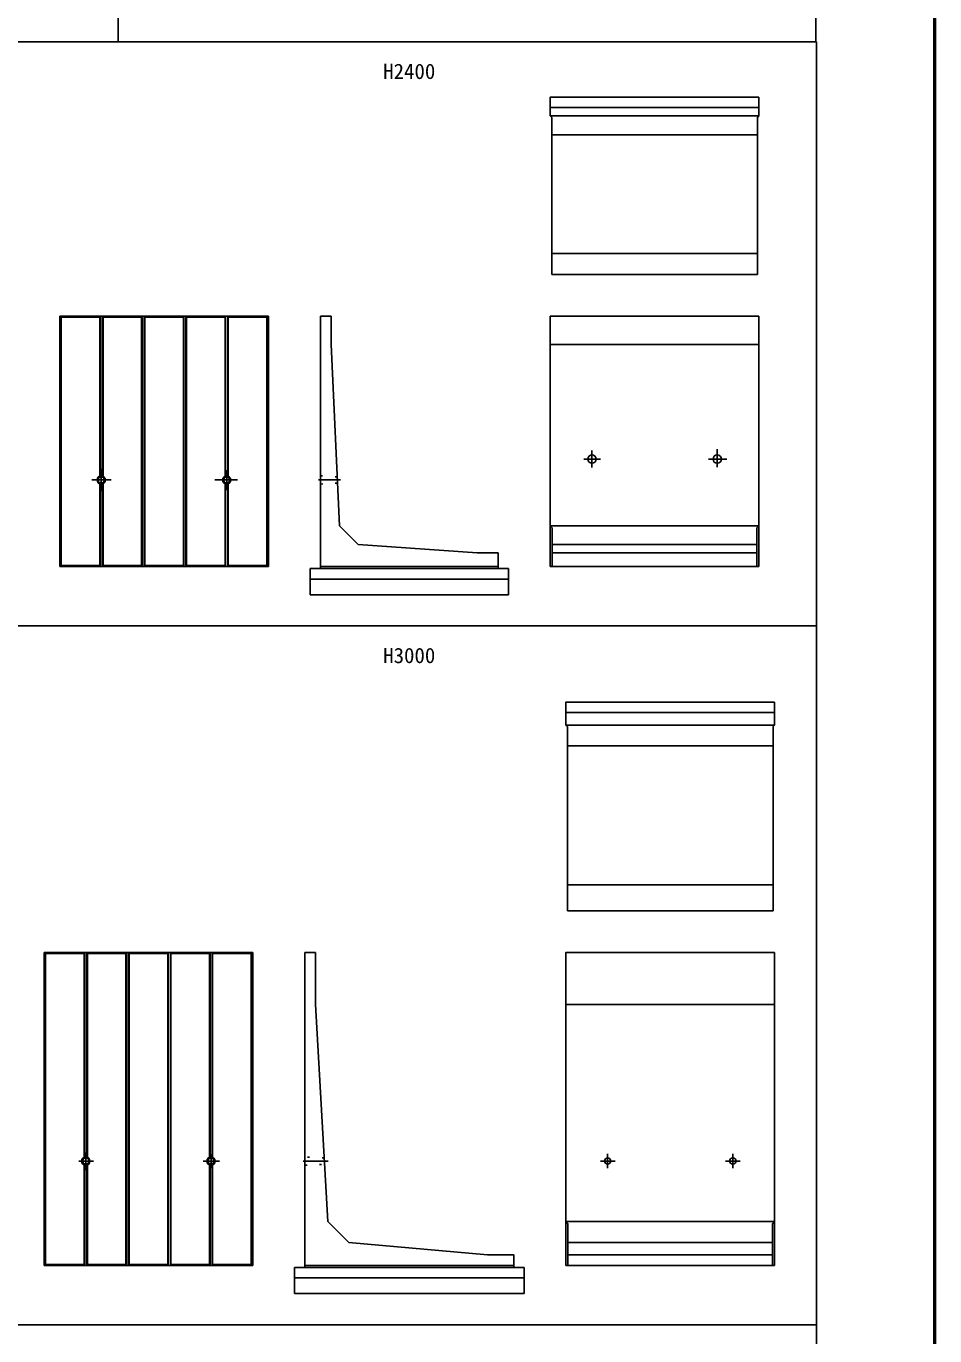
# Model space of a CAD drawing. Units: millimetres, scale not verified. Extents: x -67200 to 67200, y -23760 to 23760.
# Drawn here: x -10306 to -1600, y -1500 to 11055 of the extents above; entities that cross this region are included whole.
import ezdxf
from ezdxf.enums import TextEntityAlignment as Align

# ---------------------------------------------------------------- set-up
doc = ezdxf.new("R2010")
doc.units = ezdxf.units.MM
doc.header["$LTSCALE"] = 80
doc.linetypes.add('CHAIN1', pattern=[8, 5, -1, 1, -1])
doc.linetypes.add('DOTTED', pattern=[1.75, 0.25, -1.5])
for name, color, linetype, lineweight in [('0-0_CENTER', 7, 'CHAIN1', 25), ('0-4_HYO', 3, 'Continuous', 25), ('0-6_OUTLINE', 1, 'Continuous', 25), ('0-7_OUTLINE2', 4, 'DOTTED', 25), ('0-8_TXT', 7, 'Continuous', 25), ('0-9_WAKU', 3, 'Continuous', 25)]:
    doc.layers.add(name, color=color, linetype=linetype, lineweight=lineweight)
doc.styles.add('ＭＳ ゴシック', font='')
doc.styles.get('ＭＳ ゴシック').set_extended_font_data('MS Gothic')

msp = doc.modelspace()

# ---------------------------------------------------------------- linework, layer by layer
at = {"layer": '0-0_CENTER'}
for p, q in [((-4961.42, 6905.13), (-4804.64, 6905.13)), ((-4885.07, 6825.85), (-4885.07, 6987.62)), ((-3767.67, 6905.13), (-3593.22, 6905.13)), ((-3685.07, 6827.02), (-3685.07, 6999.32)), ((-9587.57, 6811.96), (-9587.57, 6596.61)), ((-8385.07, 6798.81), (-8385.07, 6606.4)), ((-9491.44, 6705.13), (-9676.93, 6705.13)), ((-8281.67, 6705.13), (-8497.97, 6705.13)), ((-7505.45, 6705.13), (-7293.12, 6705.13)), ((-9735.07, 256.65), (-9735.07, 88.24)), ((-9660.54, 175.13), (-9802.06, 175.13)), ((-8453.26, 175.13), (-8610.16, 175.13)), ((-8535.07, 239.22), (-8535.07, 107.44)), ((-7652.95, 175.13), (-7412.68, 175.13)), ((-4804.34, 175.13), (-4663.55, 175.13)), ((-4735.07, 243.88), (-4735.07, 109.01)), ((-3604.34, 175.13), (-3463.55, 175.13)), ((-3535.07, 243.88), (-3535.07, 109.01))]:
    msp.add_line(p, q, dxfattribs=at)
at = {"layer": '0-4_HYO'}
for points in [[(-16110.07, 10905.13), (-9425.07, 10905.13), (-9425.07, 15605.13), (-16110.07, 15605.13)], [(-9425.07, 10905.13), (-2740.07, 10905.13), (-2740.07, 15605.13), (-9425.07, 15605.13)], [(-10535.07, 5305.13), (-2735.07, 5305.13), (-2735.07, 10905.13), (-10535.07, 10905.13)], [(-10535.07, -1394.87), (-2735.07, -1394.87), (-2735.07, 5305.13), (-10535.07, 5305.13)], [(-12095.07, -9294.87), (-2735.07, -9294.87), (-2735.07, -1394.87), (-12095.07, -1394.87)]]:
    msp.add_lwpolyline(points, close=True, dxfattribs=at)
at = {"layer": '0-6_OUTLINE'}
for p, q in [((-3285.07, 10195.13), (-3285.07, 10375.13)), ((-5285.07, 10275.13), (-3285.07, 10275.13)), ((-5285.07, 10195.13), (-3285.07, 10195.13)), ((-5285.07, 10195.13), (-5270.07, 10180.13)), ((-5270.07, 8675.13), (-5270.07, 10180.13)), ((-3300.07, 10180.13), (-3285.07, 10195.13)), ((-3300.07, 8675.13), (-3300.07, 10180.13)), ((-5270.07, 10015.13), (-3300.07, 10015.13)), ((-5270.07, 8875.13), (-3300.07, 8875.13)), ((-5270.07, 8675.13), (-3300.07, 8675.13)), ((-9985.07, 8275.13), (-9985.07, 5875.13)), ((-9985.07, 8275.13), (-7985.07, 8275.13)), ((-9975.07, 8275.13), (-9975.07, 5875.13)), ((-9970.07, 8265.13), (-9975.07, 8275.13)), ((-9600.07, 8265.13), (-9600.07, 6743.13)), ((-9575.07, 8275.13), (-9575.07, 6743.13)), ((-9570.07, 8265.13), (-9575.07, 8275.13)), ((-9200.07, 8265.13), (-9200.07, 5885.13)), ((-9175.07, 8275.13), (-9175.07, 5875.13)), ((-9170.07, 8265.13), (-9175.07, 8275.13)), ((-8800.07, 8265.13), (-8800.07, 5885.13)), ((-8775.07, 8275.13), (-8775.07, 5875.13)), ((-8770.07, 8265.13), (-8775.07, 8275.13)), ((-8400.07, 8265.13), (-8395.07, 8275.13)), ((-8400.07, 8265.13), (-8400.07, 6742.21)), ((-8395.07, 8275.13), (-8395.07, 6743.86)), ((-8375.07, 8275.13), (-8375.07, 6743.86)), ((-8370.07, 8265.13), (-8375.07, 8275.13)), ((-8000.07, 8265.13), (-7995.07, 8275.13)), ((-8000.07, 8265.13), (-8000.07, 5885.13)), ((-7995.07, 8275.13), (-7995.07, 5875.13)), ((-7985.07, 8275.13), (-7985.07, 5875.13)), ((-7485.07, 8275.13), (-7385.07, 8275.13)), ((-7485.07, 8275.13), (-7485.07, 5855.13)), ((-7385.07, 8005.13), (-7385.07, 8275.13)), ((-5285.07, 8275.13), (-5285.07, 5875.13)), ((-3285.07, 8275.13), (-5285.07, 8275.13)), ((-3285.07, 8275.13), (-3285.07, 5875.13)), ((-7385.07, 8005.13), (-7305.07, 6265.13)), ((-3285.07, 8005.13), (-5285.07, 8005.13)), ((-9595.07, 6665.84), (-9595.07, 5875.13)), ((-9570.07, 6669.16), (-9570.07, 5885.13)), ((-8375.07, 6666.4), (-8375.07, 5875.13)), ((-8370.07, 6668.05), (-8370.07, 5885.13)), ((-7125.07, 6085.13), (-7305.07, 6265.13)), ((-5265.07, 6245.13), (-5285.07, 6265.13)), ((-5265.07, 6245.13), (-5265.07, 5875.13)), ((-3305.07, 6245.13), (-3305.07, 5875.13)), ((-5985.07, 6005.13), (-7125.07, 6085.13)), ((-5265.07, 6085.13), (-3305.07, 6085.13)), ((-5985.07, 6005.13), (-5785.07, 6005.13)), ((-5785.07, 6005.13), (-5785.07, 5855.13)), ((-5265.07, 6005.13), (-3305.07, 6005.13)), ((-7985.07, 5875.13), (-9985.07, 5875.13)), ((-9970.07, 5885.13), (-9975.07, 5875.13)), ((-9595.07, 5875.13), (-9600.07, 5885.13)), ((-9175.07, 5875.13), (-9170.07, 5885.13)), ((-8775.07, 5875.13), (-8770.07, 5885.13)), ((-8370.07, 5885.13), (-8375.07, 5875.13)), ((-7485.07, 5875.13), (-5785.07, 5875.13)), ((-5685.07, 5855.13), (-5685.07, 5605.13)), ((-5285.07, 5875.13), (-3285.07, 5875.13)), ((-5685.07, 5755.13), (-7585.07, 5755.13)), ((-5685.07, 5605.13), (-7585.07, 5605.13)), ((-3135.07, 4355.13), (-3135.07, 4575.13)), ((-5135.07, 4475.13), (-3135.07, 4475.13)), ((-5135.07, 4355.13), (-3135.07, 4355.13)), ((-5135.07, 4355.13), (-5120.07, 4340.13)), ((-5120.07, 2575.13), (-5120.07, 4340.13)), ((-3150.07, 4340.13), (-3135.07, 4355.13)), ((-3150.07, 2575.13), (-3150.07, 4340.13)), ((-5120.07, 4155.13), (-3150.07, 4155.13)), ((-5120.07, 2825.13), (-3150.07, 2825.13)), ((-5120.07, 2575.13), (-3150.07, 2575.13)), ((-10135.07, 2175.13), (-8135.07, 2175.13)), ((-10135.07, 2175.13), (-10135.07, -824.87)), ((-10125.07, 2175.13), (-10125.07, -824.87)), ((-10120.07, 2165.13), (-10125.07, 2175.13)), ((-9750.07, 2165.13), (-10120.07, 2165.13)), ((-10120.07, 2165.13), (-10120.07, -814.87)), ((-9750.07, 2165.13), (-9745.07, 2175.13)), ((-9750.07, 2165.13), (-9750.07, 212.21)), ((-9745.07, 2175.13), (-9745.07, 213.86)), ((-9720.07, 2165.13), (-9725.07, 2175.13)), ((-9725.07, 2175.13), (-9725.07, 213.86)), ((-9350.07, 2165.13), (-9720.07, 2165.13)), ((-9720.07, 2165.13), (-9720.07, 212.21)), ((-9350.07, 2165.13), (-9345.07, 2175.13)), ((-9350.07, 2165.13), (-9350.07, -814.87)), ((-9345.07, 2175.13), (-9345.07, -824.87)), ((-9325.07, 2175.13), (-9325.07, -824.87)), ((-9320.07, 2165.13), (-9325.07, 2175.13)), ((-8950.07, 2165.13), (-9320.07, 2165.13)), ((-9320.07, 2165.13), (-9320.07, -814.87)), ((-8950.07, 2165.13), (-8945.07, 2175.13)), ((-8950.07, 2165.13), (-8950.07, -814.87)), ((-8945.07, 2175.13), (-8945.07, -824.87)), ((-8925.07, 2175.13), (-8925.07, -824.87)), ((-8920.07, 2165.13), (-8925.07, 2175.13)), ((-8550.07, 2165.13), (-8920.07, 2165.13)), ((-8920.07, 2165.13), (-8920.07, -814.87)), ((-8550.07, 2165.13), (-8545.07, 2175.13)), ((-8550.07, 2165.13), (-8550.07, 212.21)), ((-8545.07, 2175.13), (-8545.07, 213.86)), ((-8520.07, 2165.13), (-8525.07, 2175.13)), ((-8525.07, 2175.13), (-8525.07, 213.86)), ((-8150.07, 2165.13), (-8520.07, 2165.13)), ((-8520.07, 2165.13), (-8520.07, 212.21)), ((-8150.07, 2165.13), (-8145.07, 2175.13)), ((-8150.07, 2165.13), (-8150.07, -814.87)), ((-8145.07, 2175.13), (-8145.07, -824.87)), ((-8135.07, 2175.13), (-8135.07, -824.87)), ((-7635.07, 2175.13), (-7535.07, 2175.13)), ((-7635.07, -844.87), (-7635.07, 2175.13)), ((-7535.07, 1675.13), (-7535.07, 2175.13)), ((-3135.07, 2175.13), (-3135.07, -824.87)), ((-7535.07, 1675.13), (-7415.07, -404.87)), ((-3135.07, 1675.13), (-5135.07, 1675.13)), ((-9750.07, 138.05), (-9750.07, -814.87)), ((-9745.07, 136.4), (-9745.07, -824.87)), ((-9725.07, 136.4), (-9725.07, -824.87)), ((-9720.07, 138.05), (-9720.07, -814.87)), ((-8550.07, 138.05), (-8550.07, -814.87)), ((-8545.07, 136.4), (-8545.07, -824.87)), ((-8525.07, 136.4), (-8525.07, -824.87)), ((-8520.07, 138.05), (-8520.07, -814.87)), ((-5135.07, -404.87), (-3135.07, -404.87)), ((-5115.07, -424.87), (-5135.07, -404.87)), ((-5115.07, -424.87), (-5115.07, -824.87)), ((-3135.07, -404.87), (-3155.07, -424.87)), ((-3155.07, -424.87), (-3155.07, -824.87)), ((-5115.07, -604.87), (-3155.07, -604.87)), ((-5635.07, -724.87), (-5885.07, -724.87)), ((-5635.07, -724.87), (-5635.07, -844.87)), ((-5115.07, -724.87), (-3155.07, -724.87)), ((-8135.07, -824.87), (-10135.07, -824.87)), ((-9725.07, -824.87), (-9720.07, -814.87)), ((-9325.07, -824.87), (-9320.07, -814.87)), ((-8925.07, -824.87), (-8920.07, -814.87)), ((-8520.07, -814.87), (-8525.07, -824.87)), ((-8150.07, -814.87), (-8520.07, -814.87)), ((-8145.07, -824.87), (-8150.07, -814.87)), ((-7635.07, -824.87), (-5635.07, -824.87)), ((-5535.07, -844.87), (-5535.07, -1094.87)), ((-5535.07, -944.87), (-7735.07, -944.87)), ((-5535.07, -1094.87), (-7735.07, -1094.87))]:
    msp.add_line(p, q, dxfattribs=at)
for points in [[(-5285.07, 10195.13), (-5285.07, 10375.13), (-3285.07, 10375.13)], [(-9600.07, 8265.13), (-9970.07, 8265.13), (-9970.07, 5885.13)], [(-9600.07, 8265.13), (-9595.07, 8275.13), (-9595.07, 6744.42)], [(-9200.07, 8265.13), (-9570.07, 8265.13), (-9570.07, 6741.1)], [(-9200.07, 8265.13), (-9195.07, 8275.13), (-9195.07, 5875.13)], [(-8800.07, 8265.13), (-9170.07, 8265.13), (-9170.07, 5885.13)], [(-8800.07, 8265.13), (-8795.07, 8275.13), (-8795.07, 5875.13)], [(-8400.07, 8265.13), (-8770.07, 8265.13), (-8770.07, 5885.13)], [(-8000.07, 8265.13), (-8370.07, 8265.13), (-8370.07, 6742.21)], [(-9600.07, 6667.13), (-9600.07, 5885.13), (-9970.07, 5885.13)], [(-9575.07, 6667.13), (-9575.07, 5875.13), (-9570.07, 5885.13)], [(-8400.07, 6668.05), (-8400.07, 5885.13), (-8770.07, 5885.13)], [(-8395.07, 6666.4), (-8395.07, 5875.13), (-8400.07, 5885.13)], [(-5285.07, 6265.13), (-3285.07, 6265.13), (-3305.07, 6245.13)], [(-9195.07, 5875.13), (-9200.07, 5885.13), (-9570.07, 5885.13)], [(-8795.07, 5875.13), (-8800.07, 5885.13), (-9170.07, 5885.13)], [(-7995.07, 5875.13), (-8000.07, 5885.13), (-8370.07, 5885.13)], [(-5685.07, 5855.13), (-7585.07, 5855.13), (-7585.07, 5605.13)], [(-5135.07, 4355.13), (-5135.07, 4575.13), (-3135.07, 4575.13)], [(-3135.07, 2175.13), (-5135.07, 2175.13), (-5135.07, -824.87), (-3135.07, -824.87)], [(-5885.07, -724.87), (-7215.07, -604.87), (-7415.07, -404.87)], [(-9745.07, -824.87), (-9750.07, -814.87), (-10120.07, -814.87), (-10125.07, -824.87)], [(-9345.07, -824.87), (-9350.07, -814.87), (-9720.07, -814.87)], [(-8945.07, -824.87), (-8950.07, -814.87), (-9320.07, -814.87)], [(-8545.07, -824.87), (-8550.07, -814.87), (-8920.07, -814.87)], [(-5535.07, -844.87), (-7735.07, -844.87), (-7735.07, -1094.87)]]:
    msp.add_lwpolyline(points, dxfattribs=at)
for centre, radius in [((-4885.07, 6905.13), 40), ((-3685.07, 6905.13), 40), ((-9587.57, 6705.13), 40), ((-9587.57, 6705.13), 30), ((-8385.07, 6705.13), 40), ((-8385.07, 6705.13), 30), ((-9735.07, 175.13), 40), ((-9735.07, 175.13), 30), ((-8535.07, 175.13), 40), ((-8535.07, 175.13), 30), ((-4735.07, 175.13), 30), ((-3535.07, 175.13), 30)]:
    msp.add_circle(centre, radius, dxfattribs=at)
at = {"layer": '0-7_OUTLINE2'}
for p, q in [((-7326.68, 6735.13), (-7485.07, 6745.13)), ((-7485.07, 6665.13), (-7323.92, 6675.13)), ((-7450.26, 205.13), (-7635.07, 215.13)), ((-7635.07, 135.13), (-7446.8, 145.13))]:
    msp.add_line(p, q, dxfattribs=at)
at = {"layer": '0-9_WAKU', "lineweight": 50}
msp.add_lwpolyline([(-65600, -22160), (-1600, -22160), (-1600, 22160), (-65600, 22160)], close=True, dxfattribs=at)

# ---------------------------------------------------------------- texts
at = {"layer": '0-8_TXT', "style": 'ＭＳ ゴシック'}
for s, p in [('H2400', (-6885.07, 10505.13)), ('H3000', (-6885.07, 4905.13))]:
    msp.add_text(s, height=146.6, dxfattribs=at).set_placement(p, align=Align.BOTTOM_LEFT)

doc.saveas('drawing.dxf')
